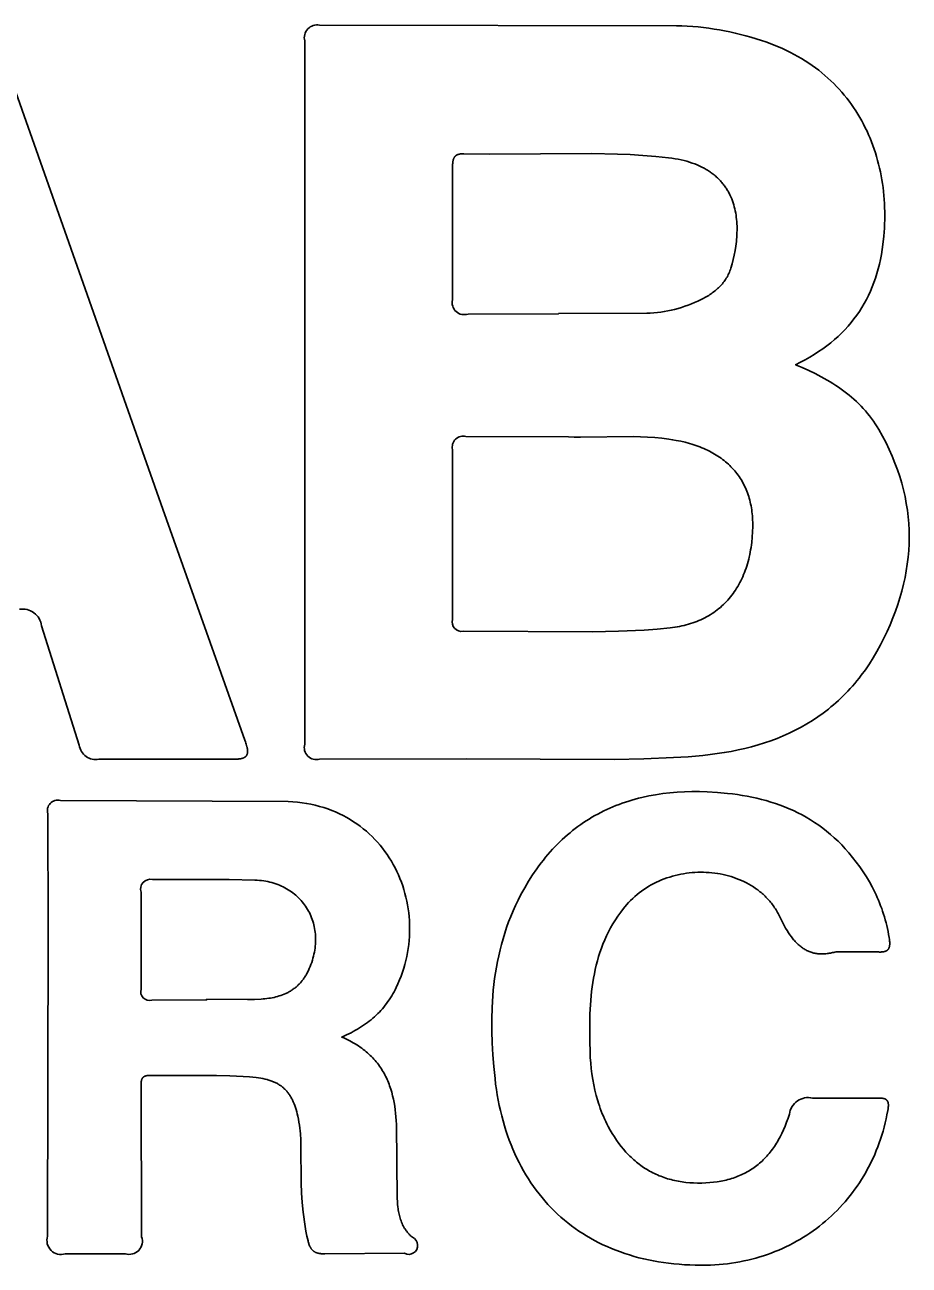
# Model space of a CAD drawing. Header units: millimetres. Extents: x 60913 to 63353, y 9976 to 12528.
# Drawn here: x 61585.05 to 61616.35, y 10074.37 to 10118.28 of the extents above; entities that cross this region are included whole.
import ezdxf

# ---------------------------------------------------------------- set-up
doc = ezdxf.new("R2010")
doc.units = ezdxf.units.MM
doc.header["$MEASUREMENT"] = 0
doc.layers.add('ENGRAVE', color=1, linetype='Continuous', true_color=0xff0000)

msp = doc.modelspace()

# ---------------------------------------------------------------- linework, layer by layer
at = {"layer": 'ENGRAVE', "lineweight": 35}
for points in [[(61595.484, 10118.277), (61608.114, 10118.253), (61608.305, 10118.246), (61608.496, 10118.237), (61608.686, 10118.223), (61608.876, 10118.207), (61609.065, 10118.186), (61609.254, 10118.162), (61609.443, 10118.135), (61609.63, 10118.104), (61609.818, 10118.069), (61610.005, 10118.031), (61610.192, 10117.99), (61610.378, 10117.945), (61610.563, 10117.897), (61610.748, 10117.845), (61611.117, 10117.733), (61611.273, 10117.68), (61611.425, 10117.625), (61611.575, 10117.567), (61611.722, 10117.506), (61611.866, 10117.443), (61612.007, 10117.377), (61612.145, 10117.309), (61612.28, 10117.238), (61612.412, 10117.164), (61612.542, 10117.088), (61612.668, 10117.01), (61612.792, 10116.929), (61612.912, 10116.846), (61613.03, 10116.761), (61613.145, 10116.674), (61613.257, 10116.584), (61613.367, 10116.492), (61613.473, 10116.398), (61613.577, 10116.302), (61613.678, 10116.204), (61613.776, 10116.104), (61613.871, 10116.002), (61613.963, 10115.898), (61614.053, 10115.793), (61614.14, 10115.685), (61614.224, 10115.576), (61614.305, 10115.465), (61614.383, 10115.352), (61614.459, 10115.237), (61614.532, 10115.121), (61614.602, 10115.004), (61614.67, 10114.885), (61614.734, 10114.764), (61614.796, 10114.642), (61614.856, 10114.518), (61614.912, 10114.393), (61614.966, 10114.267), (61615.017, 10114.139), (61615.066, 10114.01), (61615.111, 10113.88), (61615.154, 10113.749), (61615.195, 10113.617), (61615.232, 10113.483), (61615.268, 10113.349), (61615.3, 10113.213), (61615.33, 10113.077), (61615.357, 10112.94), (61615.381, 10112.801), (61615.403, 10112.662), (61615.422, 10112.522), (61615.439, 10112.382), (61615.453, 10112.24), (61615.464, 10112.098), (61615.473, 10111.956), (61615.479, 10111.812), (61615.483, 10111.668), (61615.484, 10111.524), (61615.482, 10111.379), (61615.478, 10111.234), (61615.471, 10111.088), (61615.45, 10110.796), (61615.419, 10110.502), (61615.395, 10110.324), (61615.366, 10110.149), (61615.333, 10109.977), (61615.296, 10109.808), (61615.254, 10109.641), (61615.208, 10109.478), (61615.157, 10109.317), (61615.102, 10109.159), (61615.042, 10109.004), (61614.978, 10108.852), (61614.908, 10108.703), (61614.835, 10108.557), (61614.756, 10108.413), (61614.673, 10108.273), (61614.585, 10108.135), (61614.492, 10108), (61614.394, 10107.869), (61614.292, 10107.74), (61614.184, 10107.614), (61614.072, 10107.491), (61613.954, 10107.371), (61613.832, 10107.254), (61613.705, 10107.14), (61613.572, 10107.029), (61613.435, 10106.921), (61613.292, 10106.816), (61613.144, 10106.714), (61612.991, 10106.615), (61612.833, 10106.519), (61612.669, 10106.425), (61612.501, 10106.335), (61612.327, 10106.248), (61612.562, 10106.149), (61612.792, 10106.045), (61613.016, 10105.937), (61613.233, 10105.824), (61613.444, 10105.706), (61613.547, 10105.645), (61613.649, 10105.583), (61613.748, 10105.519), (61613.846, 10105.453), (61613.942, 10105.386), (61614.037, 10105.317), (61614.129, 10105.247), (61614.219, 10105.175), (61614.308, 10105.101), (61614.395, 10105.025), (61614.479, 10104.947), (61614.562, 10104.867), (61614.643, 10104.786), (61614.721, 10104.702), (61614.798, 10104.616), (61614.872, 10104.528), (61614.945, 10104.438), (61615.015, 10104.345), (61615.082, 10104.251), (61615.148, 10104.154), (61615.211, 10104.054), (61615.272, 10103.953), (61615.405, 10103.717), (61615.528, 10103.481), (61615.643, 10103.244), (61615.749, 10103.007), (61615.846, 10102.77), (61615.934, 10102.533), (61616.014, 10102.295), (61616.084, 10102.058), (61616.147, 10101.82), (61616.201, 10101.582), (61616.246, 10101.343), (61616.283, 10101.105), (61616.312, 10100.866), (61616.332, 10100.628), (61616.344, 10100.389), (61616.348, 10100.15), (61616.344, 10099.911), (61616.331, 10099.672), (61616.311, 10099.433), (61616.282, 10099.194), (61616.246, 10098.956), (61616.201, 10098.717), (61616.149, 10098.478), (61616.089, 10098.239), (61616.021, 10098), (61615.946, 10097.762), (61615.862, 10097.523), (61615.772, 10097.285), (61615.673, 10097.047), (61615.567, 10096.809), (61615.454, 10096.571), (61615.333, 10096.334), (61615.207, 10096.102), (61615.076, 10095.878), (61614.939, 10095.662), (61614.797, 10095.454), (61614.65, 10095.254), (61614.575, 10095.157), (61614.498, 10095.061), (61614.421, 10094.968), (61614.342, 10094.876), (61614.262, 10094.786), (61614.18, 10094.698), (61614.098, 10094.612), (61614.014, 10094.528), (61613.929, 10094.446), (61613.843, 10094.365), (61613.756, 10094.286), (61613.667, 10094.209), (61613.578, 10094.134), (61613.487, 10094.06), (61613.396, 10093.989), (61613.303, 10093.918), (61613.114, 10093.783), (61612.921, 10093.655), (61612.723, 10093.534), (61612.522, 10093.419), (61612.316, 10093.31), (61612.106, 10093.208), (61611.892, 10093.113), (61611.675, 10093.023), (61611.454, 10092.94), (61611.228, 10092.862), (61611, 10092.791), (61610.767, 10092.725), (61610.532, 10092.665), (61610.292, 10092.611), (61610.05, 10092.562), (61609.804, 10092.519), (61609.555, 10092.481), (61609.303, 10092.448), (61609.047, 10092.42), (61608.525, 10092.374), (61608.002, 10092.339), (61606.956, 10092.293), (61605.91, 10092.274), (61600.676, 10092.299), (61595.485, 10092.284, -0.582908), (61594.956, 10092.818), (61594.956, 10117.713, -0.544309), (61595.484, 10118.277)], [(61584.075, 10117.742), (61589.939, 10101.133), (61592.842, 10092.953), (61592.86, 10092.903), (61592.875, 10092.856), (61592.889, 10092.811), (61592.901, 10092.769), (61592.912, 10092.728), (61592.916, 10092.709), (61592.92, 10092.69), (61592.924, 10092.671), (61592.927, 10092.653), (61592.929, 10092.636), (61592.931, 10092.619), (61592.933, 10092.603), (61592.934, 10092.587), (61592.935, 10092.571), (61592.935, 10092.556), (61592.934, 10092.549), (61592.934, 10092.542), (61592.934, 10092.535), (61592.933, 10092.528), (61592.933, 10092.521), (61592.932, 10092.514), (61592.931, 10092.507), (61592.93, 10092.501), (61592.928, 10092.494), (61592.927, 10092.488), (61592.926, 10092.482), (61592.924, 10092.476), (61592.922, 10092.47), (61592.92, 10092.464), (61592.918, 10092.458), (61592.916, 10092.453), (61592.914, 10092.447), (61592.912, 10092.442), (61592.909, 10092.436), (61592.906, 10092.431), (61592.903, 10092.426), (61592.901, 10092.421), (61592.897, 10092.416), (61592.894, 10092.411), (61592.891, 10092.407), (61592.887, 10092.402), (61592.884, 10092.397), (61592.88, 10092.393), (61592.876, 10092.389), (61592.872, 10092.384), (61592.867, 10092.38), (61592.863, 10092.376), (61592.858, 10092.372), (61592.854, 10092.369), (61592.849, 10092.365), (61592.844, 10092.361), (61592.839, 10092.358), (61592.834, 10092.354), (61592.828, 10092.351), (61592.823, 10092.348), (61592.817, 10092.344), (61592.811, 10092.341), (61592.805, 10092.338), (61592.799, 10092.335), (61592.792, 10092.332), (61592.786, 10092.33), (61592.779, 10092.327), (61592.772, 10092.324), (61592.758, 10092.32), (61592.744, 10092.315), (61592.728, 10092.311), (61592.713, 10092.307), (61592.696, 10092.303), (61592.679, 10092.3), (61592.661, 10092.297), (61592.643, 10092.294), (61592.623, 10092.292), (61592.604, 10092.289), (61592.562, 10092.286), (61592.518, 10092.284), (61592.471, 10092.282), (61592.421, 10092.282), (61592.369, 10092.283), (61587.676, 10092.284, -0.433676), (61586.98, 10092.778), (61585.645, 10097.008, 0.417176), (61584.859, 10097.594)], [(61603.933, 10108.067), (61603.933, 10108.051), (61600.741, 10108.045, -0.591936), (61600.185, 10108.549), (61600.191, 10113.295), (61600.192, 10113.345), (61600.193, 10113.369), (61600.195, 10113.392), (61600.197, 10113.415), (61600.2, 10113.437), (61600.203, 10113.459), (61600.205, 10113.47), (61600.207, 10113.48), (61600.21, 10113.49), (61600.212, 10113.5), (61600.215, 10113.51), (61600.218, 10113.52), (61600.221, 10113.529), (61600.224, 10113.539), (61600.228, 10113.548), (61600.232, 10113.556), (61600.236, 10113.565), (61600.24, 10113.574), (61600.244, 10113.582), (61600.247, 10113.586), (61600.249, 10113.59), (61600.252, 10113.594), (61600.254, 10113.598), (61600.257, 10113.602), (61600.26, 10113.605), (61600.262, 10113.609), (61600.265, 10113.613), (61600.268, 10113.616), (61600.271, 10113.62), (61600.274, 10113.623), (61600.277, 10113.627), (61600.281, 10113.63), (61600.284, 10113.634), (61600.287, 10113.637), (61600.291, 10113.64), (61600.294, 10113.643), (61600.298, 10113.646), (61600.302, 10113.649), (61600.305, 10113.652), (61600.309, 10113.655), (61600.313, 10113.658), (61600.317, 10113.661), (61600.321, 10113.664), (61600.326, 10113.666), (61600.33, 10113.669), (61600.334, 10113.671), (61600.339, 10113.674), (61600.343, 10113.676), (61600.348, 10113.679), (61600.353, 10113.681), (61600.357, 10113.683), (61600.362, 10113.685), (61600.367, 10113.687), (61600.373, 10113.689), (61600.378, 10113.691), (61600.388, 10113.695), (61600.4, 10113.698), (61600.411, 10113.702), (61600.423, 10113.705), (61600.435, 10113.707), (61600.448, 10113.709), (61600.461, 10113.711), (61600.475, 10113.713), (61600.489, 10113.715), (61600.504, 10113.716), (61600.519, 10113.717), (61600.534, 10113.717), (61600.55, 10113.717), (61600.567, 10113.717), (61600.583, 10113.717), (61601.489, 10113.701), (61605.115, 10113.727), (61606.021, 10113.709), (61606.474, 10113.69), (61606.926, 10113.662), (61607.379, 10113.625), (61607.831, 10113.577), (61607.948, 10113.562), (61608.061, 10113.544), (61608.171, 10113.524), (61608.278, 10113.502), (61608.381, 10113.478), (61608.481, 10113.451), (61608.578, 10113.422), (61608.672, 10113.391), (61608.762, 10113.357), (61608.85, 10113.322), (61608.934, 10113.285), (61609.015, 10113.246), (61609.094, 10113.205), (61609.132, 10113.183), (61609.169, 10113.162), (61609.206, 10113.139), (61609.242, 10113.117), (61609.277, 10113.094), (61609.311, 10113.07), (61609.345, 10113.046), (61609.378, 10113.022), (61609.41, 10112.997), (61609.442, 10112.972), (61609.473, 10112.947), (61609.503, 10112.921), (61609.533, 10112.894), (61609.562, 10112.868), (61609.59, 10112.84), (61609.618, 10112.813), (61609.644, 10112.785), (61609.671, 10112.757), (61609.696, 10112.728), (61609.721, 10112.699), (61609.746, 10112.67), (61609.769, 10112.64), (61609.792, 10112.61), (61609.815, 10112.58), (61609.837, 10112.549), (61609.858, 10112.518), (61609.878, 10112.487), (61609.898, 10112.455), (61609.918, 10112.423), (61609.937, 10112.391), (61609.955, 10112.359), (61609.972, 10112.326), (61610.006, 10112.26), (61610.037, 10112.192), (61610.066, 10112.124), (61610.093, 10112.054), (61610.117, 10111.984), (61610.14, 10111.913), (61610.16, 10111.84), (61610.178, 10111.768), (61610.194, 10111.694), (61610.209, 10111.62), (61610.221, 10111.545), (61610.231, 10111.469), (61610.24, 10111.393), (61610.247, 10111.316), (61610.252, 10111.239), (61610.255, 10111.161), (61610.256, 10111.083), (61610.256, 10111.005), (61610.254, 10110.926), (61610.251, 10110.847), (61610.246, 10110.768), (61610.24, 10110.689), (61610.232, 10110.61), (61610.212, 10110.451), (61610.186, 10110.292), (61610.155, 10110.134), (61610.12, 10109.977), (61610.08, 10109.821), (61610.036, 10109.667), (61610.021, 10109.62), (61610.004, 10109.574), (61609.986, 10109.528), (61609.967, 10109.484), (61609.947, 10109.44), (61609.925, 10109.397), (61609.901, 10109.355), (61609.877, 10109.314), (61609.851, 10109.273), (61609.824, 10109.234), (61609.796, 10109.195), (61609.767, 10109.157), (61609.736, 10109.119), (61609.705, 10109.083), (61609.672, 10109.047), (61609.639, 10109.012), (61609.604, 10108.978), (61609.569, 10108.945), (61609.532, 10108.912), (61609.495, 10108.88), (61609.456, 10108.849), (61609.417, 10108.819), (61609.377, 10108.79), (61609.336, 10108.761), (61609.295, 10108.733), (61609.253, 10108.706), (61609.21, 10108.679), (61609.166, 10108.654), (61609.122, 10108.629), (61609.077, 10108.605), (61609.032, 10108.581), (61608.986, 10108.559), (61608.871, 10108.505), (61608.755, 10108.454), (61608.639, 10108.406), (61608.522, 10108.361), (61608.405, 10108.319), (61608.286, 10108.28), (61608.167, 10108.244), (61608.047, 10108.211), (61607.927, 10108.181), (61607.806, 10108.155), (61607.683, 10108.132), (61607.561, 10108.113), (61607.437, 10108.097), (61607.313, 10108.085), (61607.187, 10108.077), (61607.061, 10108.072), (61603.933, 10108.067)], [(61600.572, 10096.813), (61605.146, 10096.797), (61606.06, 10096.814), (61606.973, 10096.857), (61607.429, 10096.891), (61607.886, 10096.934), (61607.971, 10096.944), (61608.055, 10096.956), (61608.138, 10096.97), (61608.22, 10096.985), (61608.301, 10097.001), (61608.381, 10097.019), (61608.459, 10097.039), (61608.537, 10097.061), (61608.613, 10097.084), (61608.688, 10097.108), (61608.761, 10097.135), (61608.834, 10097.162), (61608.905, 10097.192), (61608.976, 10097.222), (61609.045, 10097.255), (61609.112, 10097.289), (61609.179, 10097.324), (61609.244, 10097.361), (61609.308, 10097.4), (61609.371, 10097.439), (61609.432, 10097.481), (61609.493, 10097.524), (61609.552, 10097.568), (61609.61, 10097.614), (61609.666, 10097.661), (61609.721, 10097.71), (61609.775, 10097.76), (61609.828, 10097.811), (61609.879, 10097.864), (61609.929, 10097.918), (61609.978, 10097.974), (61610.025, 10098.031), (61610.071, 10098.089), (61610.116, 10098.149), (61610.159, 10098.21), (61610.202, 10098.272), (61610.242, 10098.336), (61610.282, 10098.401), (61610.32, 10098.467), (61610.356, 10098.535), (61610.392, 10098.604), (61610.426, 10098.674), (61610.458, 10098.745), (61610.489, 10098.818), (61610.519, 10098.892), (61610.547, 10098.967), (61610.574, 10099.043), (61610.6, 10099.121), (61610.624, 10099.2), (61610.646, 10099.28), (61610.668, 10099.361), (61610.688, 10099.443), (61610.706, 10099.527), (61610.723, 10099.611), (61610.738, 10099.697), (61610.752, 10099.784), (61610.765, 10099.872), (61610.776, 10099.961), (61610.794, 10100.143), (61610.805, 10100.329), (61610.811, 10100.52), (61610.811, 10100.597), (61610.81, 10100.673), (61610.808, 10100.749), (61610.804, 10100.823), (61610.799, 10100.897), (61610.792, 10100.97), (61610.784, 10101.042), (61610.774, 10101.113), (61610.763, 10101.183), (61610.751, 10101.252), (61610.737, 10101.321), (61610.722, 10101.388), (61610.705, 10101.455), (61610.687, 10101.521), (61610.668, 10101.585), (61610.647, 10101.649), (61610.625, 10101.712), (61610.602, 10101.774), (61610.577, 10101.835), (61610.551, 10101.896), (61610.523, 10101.955), (61610.494, 10102.013), (61610.464, 10102.071), (61610.432, 10102.127), (61610.399, 10102.183), (61610.365, 10102.237), (61610.329, 10102.291), (61610.292, 10102.343), (61610.254, 10102.395), (61610.214, 10102.446), (61610.173, 10102.496), (61610.131, 10102.544), (61610.087, 10102.592), (61610.042, 10102.639), (61609.996, 10102.685), (61609.948, 10102.73), (61609.9, 10102.774), (61609.849, 10102.817), (61609.798, 10102.858), (61609.745, 10102.899), (61609.691, 10102.939), (61609.636, 10102.978), (61609.579, 10103.016), (61609.521, 10103.053), (61609.462, 10103.089), (61609.401, 10103.124), (61609.339, 10103.158), (61609.276, 10103.19), (61609.212, 10103.222), (61609.147, 10103.253), (61609.08, 10103.283), (61609.012, 10103.311), (61608.942, 10103.339), (61608.872, 10103.365), (61608.8, 10103.391), (61608.727, 10103.415), (61608.653, 10103.439), (61608.577, 10103.461), (61608.423, 10103.503), (61608.263, 10103.54), (61608.099, 10103.573), (61607.973, 10103.595), (61607.846, 10103.614), (61607.594, 10103.647), (61607.342, 10103.671), (61607.09, 10103.687), (61606.841, 10103.698), (61606.592, 10103.704), (61604.713, 10103.684), (61604.497, 10103.689), (61604.287, 10103.7), (61600.662, 10103.705, 0.572129), (61600.187, 10103.245), (61600.189, 10097.236, 0.557554), (61600.572, 10096.813)], [(61586.312, 10090.82), (61594.368, 10090.787), (61594.536, 10090.777), (61594.701, 10090.762), (61594.863, 10090.743), (61595.022, 10090.718), (61595.178, 10090.689), (61595.331, 10090.654), (61595.481, 10090.615), (61595.628, 10090.572), (61595.771, 10090.524), (61595.912, 10090.472), (61596.049, 10090.416), (61596.183, 10090.355), (61596.314, 10090.29), (61596.442, 10090.222), (61596.566, 10090.149), (61596.687, 10090.073), (61596.805, 10089.994), (61596.919, 10089.911), (61597.03, 10089.824), (61597.138, 10089.734), (61597.242, 10089.641), (61597.343, 10089.545), (61597.44, 10089.445), (61597.534, 10089.343), (61597.624, 10089.238), (61597.711, 10089.131), (61597.794, 10089.021), (61597.873, 10088.908), (61597.949, 10088.793), (61598.022, 10088.676), (61598.09, 10088.556), (61598.155, 10088.434), (61598.216, 10088.311), (61598.274, 10088.185), (61598.327, 10088.058), (61598.377, 10087.929), (61598.423, 10087.799), (61598.465, 10087.667), (61598.503, 10087.534), (61598.538, 10087.4), (61598.568, 10087.264), (61598.595, 10087.127), (61598.617, 10086.99), (61598.636, 10086.851), (61598.65, 10086.712), (61598.661, 10086.572), (61598.667, 10086.432), (61598.669, 10086.291), (61598.667, 10086.15), (61598.661, 10086.009), (61598.651, 10085.867), (61598.636, 10085.726), (61598.618, 10085.585), (61598.595, 10085.444), (61598.568, 10085.303), (61598.536, 10085.162), (61598.5, 10085.022), (61598.46, 10084.883), (61598.416, 10084.744), (61598.367, 10084.606), (61598.313, 10084.47), (61598.255, 10084.334), (61598.193, 10084.199), (61598.156, 10084.123), (61598.117, 10084.049), (61598.077, 10083.977), (61598.035, 10083.906), (61597.992, 10083.837), (61597.948, 10083.769), (61597.902, 10083.702), (61597.855, 10083.637), (61597.807, 10083.574), (61597.757, 10083.511), (61597.705, 10083.45), (61597.652, 10083.391), (61597.598, 10083.333), (61597.542, 10083.276), (61597.485, 10083.22), (61597.426, 10083.166), (61597.365, 10083.113), (61597.303, 10083.061), (61597.24, 10083.01), (61597.175, 10082.96), (61597.108, 10082.912), (61597.04, 10082.865), (61596.97, 10082.818), (61596.899, 10082.773), (61596.826, 10082.729), (61596.751, 10082.686), (61596.675, 10082.644), (61596.597, 10082.603), (61596.518, 10082.562), (61596.437, 10082.523), (61596.269, 10082.447), (61596.342, 10082.415), (61596.412, 10082.383), (61596.481, 10082.349), (61596.548, 10082.315), (61596.613, 10082.28), (61596.677, 10082.244), (61596.739, 10082.207), (61596.8, 10082.17), (61596.859, 10082.132), (61596.916, 10082.093), (61596.972, 10082.053), (61597.026, 10082.012), (61597.079, 10081.971), (61597.13, 10081.929), (61597.18, 10081.886), (61597.228, 10081.843), (61597.275, 10081.799), (61597.321, 10081.754), (61597.365, 10081.708), (61597.408, 10081.662), (61597.449, 10081.615), (61597.489, 10081.568), (61597.528, 10081.519), (61597.565, 10081.471), (61597.601, 10081.421), (61597.636, 10081.371), (61597.669, 10081.32), (61597.702, 10081.269), (61597.733, 10081.217), (61597.763, 10081.164), (61597.791, 10081.111), (61597.819, 10081.058), (61597.845, 10081.003), (61597.871, 10080.949), (61597.895, 10080.893), (61597.918, 10080.837), (61597.94, 10080.781), (61597.961, 10080.724), (61597.981, 10080.666), (61598, 10080.608), (61598.035, 10080.491), (61598.067, 10080.372), (61598.094, 10080.25), (61598.119, 10080.127), (61598.14, 10080.003), (61598.157, 10079.876), (61598.172, 10079.748), (61598.184, 10079.619), (61598.193, 10079.488), (61598.2, 10079.356), (61598.232, 10076.732), (61598.238, 10076.629), (61598.245, 10076.528), (61598.255, 10076.427), (61598.261, 10076.377), (61598.268, 10076.327), (61598.276, 10076.277), (61598.285, 10076.228), (61598.295, 10076.179), (61598.307, 10076.131), (61598.319, 10076.083), (61598.333, 10076.035), (61598.348, 10075.988), (61598.364, 10075.942), (61598.381, 10075.896), (61598.401, 10075.85), (61598.421, 10075.805), (61598.443, 10075.761), (61598.455, 10075.739), (61598.467, 10075.718), (61598.48, 10075.696), (61598.493, 10075.675), (61598.506, 10075.653), (61598.52, 10075.632), (61598.535, 10075.611), (61598.55, 10075.591), (61598.565, 10075.57), (61598.581, 10075.55), (61598.597, 10075.53), (61598.614, 10075.51), (61598.631, 10075.49), (61598.649, 10075.471), (61598.667, 10075.451), (61598.686, 10075.432), (61598.705, 10075.413), (61598.725, 10075.395), (61598.746, 10075.376), (61598.767, 10075.358, -1.032998), (61598.485, 10074.791), (61595.669, 10074.777), (61595.636, 10074.776), (61595.603, 10074.776), (61595.572, 10074.777), (61595.542, 10074.779), (61595.513, 10074.782), (61595.499, 10074.784), (61595.486, 10074.785), (61595.472, 10074.788), (61595.459, 10074.79), (61595.446, 10074.792), (61595.434, 10074.795), (61595.421, 10074.798), (61595.409, 10074.801), (61595.397, 10074.805), (61595.386, 10074.809), (61595.374, 10074.813), (61595.363, 10074.817), (61595.353, 10074.821), (61595.342, 10074.826), (61595.332, 10074.831), (61595.321, 10074.836), (61595.312, 10074.841), (61595.302, 10074.847), (61595.292, 10074.853), (61595.283, 10074.859), (61595.274, 10074.865), (61595.265, 10074.872), (61595.257, 10074.879), (61595.248, 10074.886), (61595.24, 10074.894), (61595.232, 10074.901), (61595.224, 10074.909), (61595.216, 10074.918), (61595.209, 10074.926), (61595.202, 10074.935), (61595.195, 10074.944), (61595.188, 10074.953), (61595.181, 10074.963), (61595.174, 10074.973), (61595.168, 10074.983), (61595.162, 10074.993), (61595.156, 10075.004), (61595.15, 10075.015), (61595.144, 10075.026), (61595.138, 10075.038), (61595.133, 10075.05), (61595.128, 10075.062), (61595.117, 10075.087), (61595.108, 10075.114), (61595.099, 10075.141), (61595.09, 10075.17), (61595.081, 10075.2), (61595.074, 10075.232), (61595.035, 10075.401), (61595.001, 10075.57), (61594.971, 10075.74), (61594.944, 10075.91), (61594.921, 10076.08), (61594.9, 10076.25), (61594.869, 10076.592), (61594.847, 10076.934), (61594.833, 10077.277), (61594.821, 10078.597), (61594.814, 10078.807), (61594.802, 10079.018), (61594.793, 10079.123), (61594.782, 10079.227), (61594.769, 10079.332), (61594.752, 10079.437), (61594.733, 10079.541), (61594.711, 10079.646), (61594.692, 10079.726), (61594.672, 10079.804), (61594.651, 10079.879), (61594.628, 10079.951), (61594.604, 10080.021), (61594.578, 10080.088), (61594.551, 10080.153), (61594.537, 10080.184), (61594.523, 10080.214), (61594.508, 10080.244), (61594.493, 10080.274), (61594.478, 10080.302), (61594.462, 10080.33), (61594.445, 10080.358), (61594.428, 10080.385), (61594.411, 10080.411), (61594.394, 10080.436), (61594.375, 10080.461), (61594.357, 10080.486), (61594.338, 10080.51), (61594.318, 10080.533), (61594.298, 10080.555), (61594.278, 10080.577), (61594.257, 10080.599), (61594.235, 10080.62), (61594.213, 10080.64), (61594.191, 10080.66), (61594.168, 10080.679), (61594.144, 10080.698), (61594.12, 10080.716), (61594.096, 10080.733), (61594.07, 10080.75), (61594.045, 10080.767), (61594.018, 10080.783), (61593.992, 10080.798), (61593.964, 10080.813), (61593.936, 10080.827), (61593.908, 10080.841), (61593.878, 10080.854), (61593.849, 10080.867), (61593.818, 10080.879), (61593.787, 10080.891), (61593.755, 10080.902), (61593.723, 10080.913), (61593.69, 10080.924), (61593.656, 10080.933), (61593.622, 10080.943), (61593.552, 10080.96), (61593.478, 10080.975), (61593.402, 10080.989), (61593.323, 10081.001), (61593.241, 10081.011), (61593.008, 10081.034), (61592.774, 10081.052), (61592.305, 10081.077), (61591.837, 10081.089), (61589.49, 10081.09), (61589.473, 10081.09), (61589.456, 10081.09), (61589.44, 10081.09), (61589.425, 10081.089), (61589.41, 10081.088), (61589.396, 10081.086), (61589.382, 10081.084), (61589.369, 10081.082), (61589.357, 10081.08), (61589.345, 10081.077), (61589.333, 10081.074), (61589.328, 10081.072), (61589.322, 10081.071), (61589.317, 10081.069), (61589.312, 10081.067), (61589.306, 10081.065), (61589.301, 10081.063), (61589.297, 10081.061), (61589.292, 10081.059), (61589.287, 10081.057), (61589.283, 10081.054), (61589.278, 10081.052), (61589.274, 10081.05), (61589.27, 10081.047), (61589.266, 10081.045), (61589.262, 10081.042), (61589.258, 10081.04), (61589.254, 10081.037), (61589.251, 10081.034), (61589.247, 10081.031), (61589.244, 10081.028), (61589.24, 10081.025), (61589.237, 10081.022), (61589.234, 10081.019), (61589.231, 10081.016), (61589.228, 10081.013), (61589.225, 10081.01), (61589.222, 10081.007), (61589.22, 10081.003), (61589.217, 10081), (61589.215, 10080.996), (61589.212, 10080.993), (61589.21, 10080.989), (61589.208, 10080.986), (61589.205, 10080.982), (61589.203, 10080.978), (61589.201, 10080.975), (61589.199, 10080.971), (61589.197, 10080.967), (61589.196, 10080.963), (61589.194, 10080.959), (61589.192, 10080.955), (61589.191, 10080.951), (61589.189, 10080.947), (61589.188, 10080.943), (61589.185, 10080.935), (61589.183, 10080.926), (61589.18, 10080.918), (61589.178, 10080.909), (61589.177, 10080.9), (61589.175, 10080.891), (61589.174, 10080.882), (61589.173, 10080.872), (61589.172, 10080.863), (61589.17, 10080.844), (61589.169, 10080.824), (61589.169, 10080.804), (61589.169, 10080.763), (61589.183, 10075.378, -0.624146), (61588.608, 10074.775), (61586.482, 10074.775, -0.616089), (61585.859, 10075.398), (61585.873, 10086.288), (61585.865, 10090.356, -0.592947), (61586.312, 10090.82)], [(61611.781, 10086.682), (61611.829, 10086.582), (61611.877, 10086.486), (61611.926, 10086.394), (61611.975, 10086.306), (61612.025, 10086.222), (61612.076, 10086.142), (61612.127, 10086.066), (61612.179, 10085.995), (61612.206, 10085.961), (61612.232, 10085.927), (61612.259, 10085.895), (61612.286, 10085.864), (61612.313, 10085.834), (61612.34, 10085.804), (61612.368, 10085.776), (61612.396, 10085.749), (61612.424, 10085.723), (61612.452, 10085.698), (61612.481, 10085.674), (61612.509, 10085.65), (61612.538, 10085.628), (61612.568, 10085.607), (61612.597, 10085.587), (61612.627, 10085.568), (61612.657, 10085.549), (61612.688, 10085.532), (61612.719, 10085.516), (61612.75, 10085.501), (61612.781, 10085.487), (61612.813, 10085.473), (61612.845, 10085.461), (61612.877, 10085.45), (61612.91, 10085.439), (61612.943, 10085.43), (61612.976, 10085.422), (61613.01, 10085.414), (61613.044, 10085.408), (61613.078, 10085.402), (61613.113, 10085.398), (61613.148, 10085.395), (61613.183, 10085.392), (61613.219, 10085.39), (61613.255, 10085.39), (61613.292, 10085.39), (61613.329, 10085.392), (61613.367, 10085.394), (61613.404, 10085.397), (61613.443, 10085.401), (61613.481, 10085.406), (61613.52, 10085.413), (61613.56, 10085.42), (61613.6, 10085.428), (61613.64, 10085.437), (61613.681, 10085.446), (61613.722, 10085.457), (61613.764, 10085.469), (61615.221, 10085.462), (61615.26, 10085.459), (61615.296, 10085.458), (61615.331, 10085.458), (61615.347, 10085.458), (61615.363, 10085.459), (61615.379, 10085.46), (61615.394, 10085.461), (61615.408, 10085.463), (61615.422, 10085.464), (61615.436, 10085.466), (61615.449, 10085.469), (61615.461, 10085.471), (61615.473, 10085.474), (61615.485, 10085.478), (61615.496, 10085.481), (61615.502, 10085.483), (61615.507, 10085.485), (61615.513, 10085.487), (61615.518, 10085.489), (61615.523, 10085.491), (61615.528, 10085.494), (61615.533, 10085.496), (61615.537, 10085.498), (61615.542, 10085.501), (61615.547, 10085.503), (61615.551, 10085.506), (61615.555, 10085.509), (61615.56, 10085.512), (61615.564, 10085.514), (61615.568, 10085.517), (61615.572, 10085.52), (61615.576, 10085.523), (61615.579, 10085.527), (61615.583, 10085.53), (61615.586, 10085.533), (61615.59, 10085.537), (61615.593, 10085.54), (61615.597, 10085.543), (61615.6, 10085.547), (61615.603, 10085.551), (61615.606, 10085.555), (61615.609, 10085.558), (61615.612, 10085.562), (61615.614, 10085.566), (61615.617, 10085.57), (61615.62, 10085.574), (61615.622, 10085.579), (61615.624, 10085.583), (61615.627, 10085.587), (61615.629, 10085.592), (61615.631, 10085.596), (61615.633, 10085.601), (61615.635, 10085.605), (61615.637, 10085.61), (61615.639, 10085.615), (61615.64, 10085.62), (61615.642, 10085.625), (61615.644, 10085.63), (61615.645, 10085.635), (61615.648, 10085.646), (61615.65, 10085.656), (61615.653, 10085.667), (61615.654, 10085.679), (61615.656, 10085.69), (61615.657, 10085.703), (61615.658, 10085.715), (61615.659, 10085.727), (61615.659, 10085.74), (61615.66, 10085.754), (61615.66, 10085.767), (61615.659, 10085.781), (61615.658, 10085.81), (61615.656, 10085.84), (61615.653, 10085.871), (61615.649, 10085.903), (61615.639, 10085.972), (61615.62, 10086.079), (61615.6, 10086.185), (61615.578, 10086.29), (61615.555, 10086.394), (61615.529, 10086.497), (61615.502, 10086.6), (61615.472, 10086.701), (61615.442, 10086.802), (61615.409, 10086.901), (61615.375, 10087), (61615.338, 10087.098), (61615.301, 10087.196), (61615.261, 10087.292), (61615.22, 10087.388), (61615.177, 10087.482), (61615.133, 10087.576), (61615.039, 10087.762), (61614.939, 10087.944), (61614.832, 10088.123), (61614.72, 10088.299), (61614.601, 10088.472), (61614.477, 10088.643), (61614.346, 10088.81), (61614.21, 10088.974), (61614.086, 10089.116), (61613.959, 10089.251), (61613.83, 10089.381), (61613.698, 10089.505), (61613.563, 10089.624), (61613.427, 10089.738), (61613.287, 10089.846), (61613.146, 10089.949), (61613.002, 10090.047), (61612.856, 10090.139), (61612.708, 10090.227), (61612.558, 10090.311), (61612.406, 10090.389), (61612.252, 10090.463), (61612.096, 10090.533), (61611.938, 10090.598), (61611.778, 10090.659), (61611.616, 10090.715), (61611.453, 10090.768), (61611.288, 10090.817), (61611.122, 10090.862), (61610.954, 10090.903), (61610.784, 10090.94), (61610.614, 10090.974), (61610.441, 10091.004), (61610.268, 10091.032), (61610.093, 10091.055), (61609.917, 10091.076), (61609.561, 10091.109), (61609.201, 10091.13), (61608.929, 10091.138), (61608.66, 10091.139), (61608.395, 10091.132), (61608.135, 10091.117), (61607.878, 10091.096), (61607.625, 10091.066), (61607.376, 10091.029), (61607.132, 10090.984), (61606.891, 10090.932), (61606.773, 10090.902), (61606.655, 10090.871), (61606.538, 10090.838), (61606.423, 10090.803), (61606.308, 10090.766), (61606.195, 10090.727), (61606.083, 10090.686), (61605.971, 10090.643), (61605.861, 10090.598), (61605.752, 10090.551), (61605.644, 10090.502), (61605.538, 10090.451), (61605.432, 10090.398), (61605.327, 10090.343), (61605.224, 10090.286), (61605.122, 10090.227), (61605.02, 10090.166), (61604.92, 10090.103), (61604.821, 10090.038), (61604.724, 10089.971), (61604.627, 10089.902), (61604.532, 10089.83), (61604.438, 10089.757), (61604.345, 10089.682), (61604.253, 10089.604), (61604.162, 10089.525), (61604.073, 10089.443), (61603.984, 10089.36), (61603.897, 10089.274), (61603.812, 10089.186), (61603.727, 10089.096), (61603.644, 10089.004), (61603.561, 10088.91), (61603.481, 10088.813), (61603.401, 10088.715), (61603.322, 10088.614), (61603.245, 10088.512), (61603.169, 10088.407), (61603.022, 10088.191), (61602.879, 10087.966), (61602.741, 10087.733), (61602.609, 10087.491), (61602.511, 10087.299), (61602.418, 10087.106), (61602.332, 10086.912), (61602.25, 10086.717), (61602.174, 10086.522), (61602.103, 10086.325), (61602.037, 10086.128), (61601.976, 10085.929), (61601.92, 10085.73), (61601.869, 10085.53), (61601.822, 10085.329), (61601.779, 10085.128), (61601.741, 10084.925), (61601.707, 10084.722), (61601.677, 10084.519), (61601.652, 10084.314), (61601.63, 10084.109), (61601.612, 10083.904), (61601.586, 10083.491), (61601.575, 10083.076), (61601.576, 10082.659), (61601.589, 10082.241), (61601.613, 10081.821), (61601.647, 10081.4), (61601.691, 10080.977), (61601.714, 10080.782), (61601.742, 10080.589), (61601.772, 10080.398), (61601.806, 10080.21), (61601.843, 10080.025), (61601.884, 10079.842), (61601.927, 10079.662), (61601.974, 10079.484), (61602.025, 10079.31), (61602.078, 10079.138), (61602.135, 10078.968), (61602.195, 10078.802), (61602.258, 10078.638), (61602.324, 10078.477), (61602.393, 10078.319), (61602.465, 10078.163), (61602.541, 10078.01), (61602.619, 10077.861), (61602.701, 10077.714), (61602.785, 10077.57), (61602.872, 10077.428), (61602.963, 10077.29), (61603.056, 10077.155), (61603.152, 10077.023), (61603.252, 10076.893), (61603.354, 10076.767), (61603.459, 10076.644), (61603.566, 10076.523), (61603.677, 10076.406), (61603.79, 10076.292), (61603.907, 10076.181), (61604.026, 10076.073), (61604.147, 10075.968), (61604.272, 10075.866), (61604.399, 10075.768), (61604.528, 10075.672), (61604.661, 10075.58), (61604.796, 10075.491), (61604.934, 10075.406), (61605.074, 10075.323), (61605.217, 10075.244), (61605.362, 10075.168), (61605.51, 10075.096), (61605.661, 10075.027), (61605.814, 10074.961), (61605.969, 10074.898), (61606.127, 10074.839), (61606.287, 10074.784), (61606.45, 10074.732), (61606.615, 10074.683), (61606.783, 10074.637), (61606.953, 10074.596), (61607.125, 10074.557), (61607.299, 10074.523), (61607.476, 10074.491), (61607.655, 10074.464), (61607.836, 10074.439), (61608.02, 10074.419), (61608.206, 10074.402), (61608.394, 10074.389), (61608.584, 10074.379), (61608.776, 10074.373), (61608.97, 10074.371), (61609.167, 10074.373), (61609.319, 10074.377), (61609.47, 10074.384), (61609.621, 10074.394), (61609.77, 10074.408), (61609.918, 10074.424), (61610.065, 10074.444), (61610.211, 10074.467), (61610.356, 10074.492), (61610.499, 10074.521), (61610.641, 10074.552), (61610.782, 10074.587), (61610.922, 10074.624), (61611.06, 10074.664), (61611.197, 10074.707), (61611.333, 10074.753), (61611.467, 10074.801), (61611.599, 10074.853), (61611.731, 10074.907), (61611.86, 10074.963), (61611.988, 10075.023), (61612.115, 10075.085), (61612.239, 10075.149), (61612.362, 10075.216), (61612.484, 10075.286), (61612.604, 10075.358), (61612.722, 10075.433), (61612.838, 10075.51), (61612.952, 10075.59), (61613.065, 10075.672), (61613.175, 10075.756), (61613.284, 10075.843), (61613.391, 10075.932), (61613.496, 10076.023), (61613.599, 10076.117), (61613.699, 10076.213), (61613.798, 10076.311), (61613.895, 10076.411), (61613.989, 10076.514), (61614.081, 10076.619), (61614.171, 10076.725), (61614.259, 10076.834), (61614.345, 10076.945), (61614.428, 10077.058), (61614.509, 10077.173), (61614.588, 10077.29), (61614.664, 10077.409), (61614.738, 10077.529), (61614.809, 10077.652), (61614.878, 10077.777), (61614.944, 10077.903), (61615.008, 10078.031), (61615.069, 10078.161), (61615.128, 10078.293), (61615.184, 10078.426), (61615.237, 10078.561), (61615.288, 10078.698), (61615.336, 10078.836), (61615.381, 10078.977), (61615.423, 10079.118), (61615.462, 10079.261), (61615.499, 10079.406), (61615.533, 10079.552), (61615.563, 10079.7), (61615.591, 10079.849), (61615.6, 10079.905), (61615.604, 10079.932), (61615.607, 10079.958), (61615.609, 10079.982), (61615.611, 10080.006), (61615.612, 10080.028), (61615.612, 10080.039), (61615.612, 10080.05), (61615.611, 10080.061), (61615.611, 10080.071), (61615.61, 10080.081), (61615.609, 10080.091), (61615.608, 10080.1), (61615.606, 10080.109), (61615.604, 10080.118), (61615.602, 10080.127), (61615.601, 10080.132), (61615.6, 10080.136), (61615.599, 10080.14), (61615.597, 10080.144), (61615.596, 10080.148), (61615.594, 10080.152), (61615.593, 10080.156), (61615.591, 10080.16), (61615.59, 10080.164), (61615.588, 10080.168), (61615.586, 10080.171), (61615.584, 10080.175), (61615.582, 10080.179), (61615.58, 10080.182), (61615.578, 10080.186), (61615.576, 10080.189), (61615.574, 10080.192), (61615.571, 10080.196), (61615.569, 10080.199), (61615.566, 10080.202), (61615.564, 10080.205), (61615.561, 10080.208), (61615.558, 10080.211), (61615.555, 10080.214), (61615.552, 10080.217), (61615.549, 10080.22), (61615.546, 10080.223), (61615.543, 10080.225), (61615.54, 10080.228), (61615.536, 10080.231), (61615.533, 10080.233), (61615.529, 10080.236), (61615.526, 10080.238), (61615.522, 10080.24), (61615.518, 10080.243), (61615.514, 10080.245), (61615.51, 10080.247), (61615.506, 10080.249), (61615.502, 10080.251), (61615.498, 10080.253), (61615.493, 10080.255), (61615.489, 10080.257), (61615.484, 10080.259), (61615.479, 10080.261), (61615.47, 10080.264), (61615.46, 10080.267), (61615.449, 10080.27), (61615.438, 10080.273), (61615.427, 10080.275), (61615.415, 10080.277), (61615.403, 10080.279), (61615.391, 10080.281), (61615.378, 10080.282), (61615.364, 10080.284), (61615.35, 10080.285), (61615.336, 10080.286), (61615.306, 10080.287), (61615.273, 10080.287), (61615.239, 10080.286), (61612.927, 10080.289, 0.443542), (61612.108, 10079.718), (61612.06, 10079.573), (61612.01, 10079.433), (61611.957, 10079.297), (61611.901, 10079.166), (61611.843, 10079.039), (61611.781, 10078.917), (61611.749, 10078.857), (61611.717, 10078.799), (61611.683, 10078.742), (61611.649, 10078.686), (61611.615, 10078.631), (61611.579, 10078.577), (61611.543, 10078.524), (61611.506, 10078.473), (61611.468, 10078.422), (61611.43, 10078.373), (61611.391, 10078.325), (61611.351, 10078.278), (61611.31, 10078.232), (61611.269, 10078.187), (61611.227, 10078.143), (61611.184, 10078.1), (61611.141, 10078.058), (61611.097, 10078.018), (61611.052, 10077.979), (61611.006, 10077.94), (61610.959, 10077.903), (61610.912, 10077.867), (61610.864, 10077.832), (61610.816, 10077.798), (61610.766, 10077.765), (61610.716, 10077.733), (61610.665, 10077.702), (61610.614, 10077.673), (61610.561, 10077.644), (61610.508, 10077.617), (61610.454, 10077.59), (61610.4, 10077.565), (61610.345, 10077.541), (61610.288, 10077.518), (61610.232, 10077.496), (61610.174, 10077.475), (61610.116, 10077.455), (61610.057, 10077.436), (61609.997, 10077.418), (61609.936, 10077.402), (61609.875, 10077.386), (61609.813, 10077.371), (61609.75, 10077.358), (61609.687, 10077.345), (61609.622, 10077.334), (61609.557, 10077.324), (61609.425, 10077.306), (61609.29, 10077.293), (61609.151, 10077.284), (61609.005, 10077.279), (61608.861, 10077.278), (61608.72, 10077.282), (61608.582, 10077.291), (61608.445, 10077.303), (61608.378, 10077.311), (61608.312, 10077.321), (61608.246, 10077.331), (61608.18, 10077.342), (61608.116, 10077.355), (61608.052, 10077.368), (61607.988, 10077.383), (61607.925, 10077.399), (61607.863, 10077.416), (61607.801, 10077.434), (61607.74, 10077.453), (61607.68, 10077.473), (61607.62, 10077.494), (61607.561, 10077.517), (61607.502, 10077.54), (61607.444, 10077.565), (61607.387, 10077.59), (61607.33, 10077.617), (61607.274, 10077.645), (61607.219, 10077.674), (61607.164, 10077.703), (61607.11, 10077.734), (61607.056, 10077.767), (61607.003, 10077.8), (61606.951, 10077.834), (61606.899, 10077.869), (61606.848, 10077.906), (61606.797, 10077.943), (61606.747, 10077.981), (61606.698, 10078.021), (61606.649, 10078.062), (61606.601, 10078.103), (61606.553, 10078.146), (61606.506, 10078.19), (61606.46, 10078.235), (61606.414, 10078.281), (61606.369, 10078.328), (61606.325, 10078.375), (61606.238, 10078.475), (61606.153, 10078.578), (61606.071, 10078.685), (61605.991, 10078.797), (61605.914, 10078.913), (61605.839, 10079.033), (61605.767, 10079.157), (61605.697, 10079.285), (61605.651, 10079.374), (61605.607, 10079.463), (61605.565, 10079.553), (61605.525, 10079.644), (61605.488, 10079.734), (61605.452, 10079.826), (61605.417, 10079.917), (61605.385, 10080.009), (61605.355, 10080.102), (61605.326, 10080.195), (61605.273, 10080.381), (61605.227, 10080.57), (61605.186, 10080.759), (61605.152, 10080.949), (61605.123, 10081.141), (61605.099, 10081.334), (61605.079, 10081.527), (61605.064, 10081.721), (61605.053, 10081.915), (61605.042, 10082.306), (61605.043, 10082.951), (61605.052, 10083.272), (61605.069, 10083.591), (61605.095, 10083.908), (61605.111, 10084.066), (61605.131, 10084.223), (61605.153, 10084.379), (61605.178, 10084.534), (61605.207, 10084.688), (61605.239, 10084.842), (61605.274, 10084.994), (61605.314, 10085.146), (61605.357, 10085.296), (61605.404, 10085.446), (61605.456, 10085.594), (61605.512, 10085.741), (61605.572, 10085.886), (61605.637, 10086.031), (61605.708, 10086.173), (61605.783, 10086.315), (61605.863, 10086.455), (61605.949, 10086.593), (61606.041, 10086.73), (61606.138, 10086.866), (61606.241, 10086.999), (61606.35, 10087.131), (61606.419, 10087.209), (61606.49, 10087.284), (61606.564, 10087.356), (61606.64, 10087.426), (61606.717, 10087.493), (61606.797, 10087.557), (61606.878, 10087.618), (61606.962, 10087.677), (61607.047, 10087.733), (61607.133, 10087.786), (61607.221, 10087.837), (61607.311, 10087.884), (61607.402, 10087.929), (61607.494, 10087.972), (61607.587, 10088.011), (61607.682, 10088.048), (61607.777, 10088.083), (61607.873, 10088.114), (61607.971, 10088.143), (61608.068, 10088.169), (61608.167, 10088.193), (61608.266, 10088.213), (61608.365, 10088.231), (61608.465, 10088.247), (61608.566, 10088.26), (61608.666, 10088.27), (61608.767, 10088.277), (61608.867, 10088.281), (61608.968, 10088.283), (61609.068, 10088.283), (61609.168, 10088.279), (61609.268, 10088.273), (61609.368, 10088.265), (61609.467, 10088.253), (61609.565, 10088.239), (61609.663, 10088.222), (61609.76, 10088.203), (61609.856, 10088.181), (61609.951, 10088.156), (61610.046, 10088.129), (61610.139, 10088.099), (61610.231, 10088.066), (61610.321, 10088.031), (61610.411, 10087.993), (61610.499, 10087.952), (61610.585, 10087.909), (61610.67, 10087.863), (61610.753, 10087.815), (61610.835, 10087.764), (61610.914, 10087.71), (61610.991, 10087.654), (61611.029, 10087.624), (61611.067, 10087.594), (61611.104, 10087.564), (61611.14, 10087.533), (61611.176, 10087.501), (61611.211, 10087.469), (61611.246, 10087.435), (61611.28, 10087.402), (61611.314, 10087.367), (61611.347, 10087.332), (61611.379, 10087.297), (61611.411, 10087.26), (61611.442, 10087.223), (61611.472, 10087.185), (61611.502, 10087.147), (61611.531, 10087.108), (61611.559, 10087.068), (61611.587, 10087.028), (61611.613, 10086.987), (61611.64, 10086.946), (61611.665, 10086.903), (61611.69, 10086.86), (61611.714, 10086.817), (61611.737, 10086.773), (61611.76, 10086.728), (61611.781, 10086.682)], [(61589.546, 10083.755), (61591.482, 10083.762), (61591.482, 10083.786), (61591.482, 10083.762), (61589.546, 10083.755, -0.599076), (61589.166, 10084.145), (61589.167, 10087.58, -0.589526), (61589.571, 10088.023), (61592.288, 10088.022), (61593.193, 10088.004), (61593.273, 10088), (61593.351, 10087.994), (61593.429, 10087.986), (61593.505, 10087.976), (61593.58, 10087.963), (61593.653, 10087.949), (61593.725, 10087.932), (61593.796, 10087.914), (61593.866, 10087.893), (61593.934, 10087.871), (61594.001, 10087.847), (61594.067, 10087.82), (61594.131, 10087.793), (61594.194, 10087.763), (61594.255, 10087.732), (61594.315, 10087.698), (61594.373, 10087.664), (61594.43, 10087.627), (61594.485, 10087.589), (61594.539, 10087.55), (61594.591, 10087.509), (61594.642, 10087.466), (61594.691, 10087.422), (61594.739, 10087.377), (61594.784, 10087.33), (61594.829, 10087.282), (61594.871, 10087.232), (61594.912, 10087.181), (61594.951, 10087.129), (61594.988, 10087.076), (61595.024, 10087.022), (61595.057, 10086.966), (61595.089, 10086.91), (61595.12, 10086.852), (61595.148, 10086.793), (61595.174, 10086.734), (61595.199, 10086.673), (61595.222, 10086.611), (61595.243, 10086.549), (61595.262, 10086.485), (61595.279, 10086.421), (61595.293, 10086.356), (61595.306, 10086.291), (61595.317, 10086.224), (61595.326, 10086.157), (61595.333, 10086.089), (61595.338, 10086.021), (61595.341, 10085.952), (61595.342, 10085.883), (61595.34, 10085.813), (61595.336, 10085.742), (61595.331, 10085.671), (61595.323, 10085.6), (61595.312, 10085.528), (61595.3, 10085.456), (61595.285, 10085.384), (61595.269, 10085.312), (61595.249, 10085.239), (61595.228, 10085.166), (61595.204, 10085.093), (61595.178, 10085.02), (61595.149, 10084.947), (61595.119, 10084.873), (61595.085, 10084.8), (61595.069, 10084.767), (61595.053, 10084.735), (61595.037, 10084.703), (61595.02, 10084.672), (61595.002, 10084.642), (61594.984, 10084.612), (61594.966, 10084.583), (61594.947, 10084.555), (61594.928, 10084.527), (61594.909, 10084.5), (61594.889, 10084.473), (61594.869, 10084.447), (61594.849, 10084.422), (61594.828, 10084.397), (61594.807, 10084.373), (61594.785, 10084.349), (61594.763, 10084.326), (61594.741, 10084.304), (61594.718, 10084.282), (61594.696, 10084.26), (61594.672, 10084.24), (61594.649, 10084.219), (61594.625, 10084.2), (61594.601, 10084.18), (61594.576, 10084.162), (61594.551, 10084.144), (61594.526, 10084.126), (61594.501, 10084.109), (61594.475, 10084.092), (61594.449, 10084.076), (61594.423, 10084.061), (61594.396, 10084.046), (61594.369, 10084.031), (61594.342, 10084.017), (61594.314, 10084.004), (61594.287, 10083.99), (61594.231, 10083.966), (61594.173, 10083.943), (61594.115, 10083.921), (61594.056, 10083.902), (61593.996, 10083.884), (61593.935, 10083.868), (61593.873, 10083.853), (61593.81, 10083.841), (61593.746, 10083.829), (61593.682, 10083.819), (61593.617, 10083.811), (61593.551, 10083.804), (61593.485, 10083.798), (61593.418, 10083.793), (61593.176, 10083.783), (61592.935, 10083.777), (61591.482, 10083.786)]]:
    msp.add_lwpolyline(points, format="xyb", dxfattribs=at)

doc.saveas('drawing.dxf')
